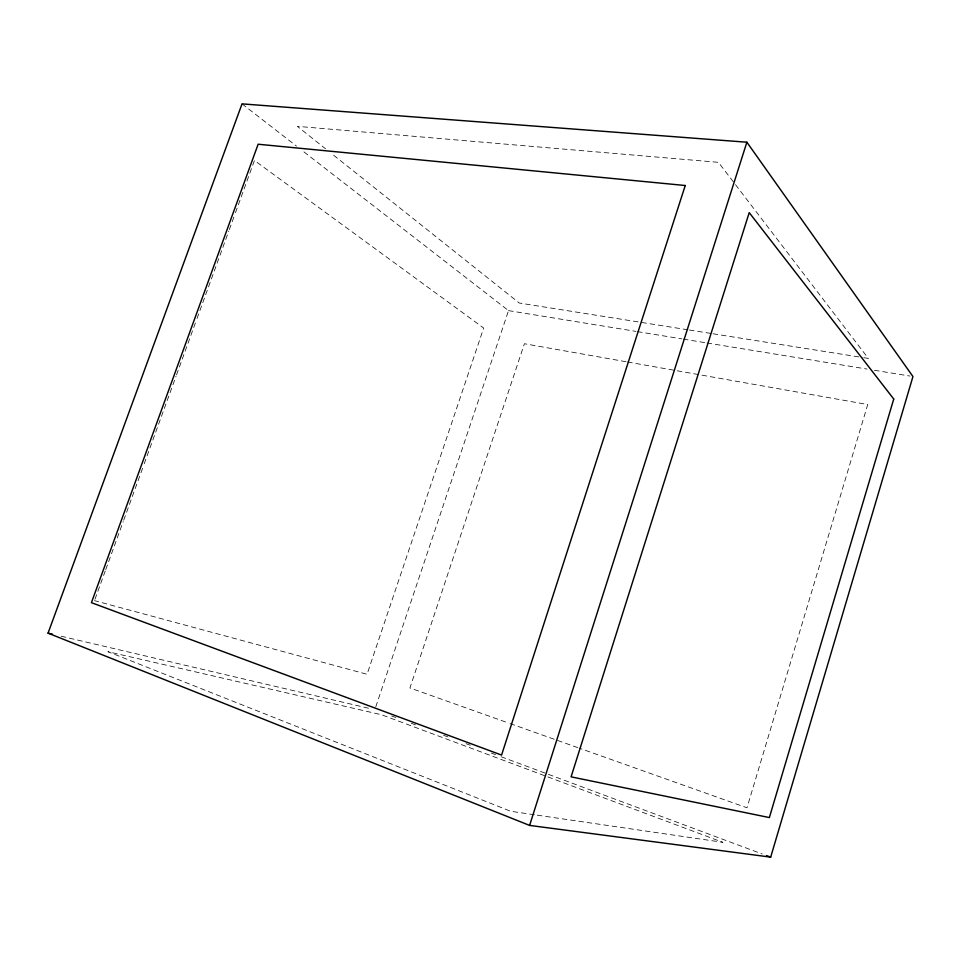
<?xml version="1.0" encoding="UTF-8"?>
<svg xmlns="http://www.w3.org/2000/svg" width="961" height="961" viewBox="0 0 961 961"><rect width="100%" height="100%" fill="white"/><g stroke="black" fill="none" stroke-linecap="round" stroke-linejoin="round"><path stroke-width="0.72" stroke-dasharray="4.8 3.6" d="M375.775 706.852L508.525 310.619L301.261 149.82M94.995 599.208L105.242 570.99M105.758 569.585L123.188 521.619M123.705 520.201L137.543 482.122M138.06 480.704L143.706 465.184M144.21 463.779L158.06 425.687M158.565 424.269L176.007 376.304M176.512 374.898L190.362 336.806M190.867 335.401L196.512 319.881M197.029 318.463L210.867 280.372M211.384 278.966L228.814 231M229.331 229.595L234.964 214.075M235.481 212.657L249.319 174.566M249.836 173.16L254.449 160.463L483.671 328.037L367.066 674.262L94.478 600.625M534.436 814.748L510.699 811.276L107.932 651.702L381.637 714.78L722.888 842.317L535.926 814.976M687.896 329.791L519.276 303.027L331.413 153.46M689.373 330.019L711.56 333.539M713.038 333.779L862.425 357.48M863.915 357.708L868.348 358.417L718.42 162.325L297.369 126.347L325.539 148.787M508.525 310.619L635.93 331.389M637.407 331.629L681.854 338.873M683.331 339.113L705.554 342.741M707.032 342.981L867.026 369.06M874.438 370.261L909.983 376.063M626.079 361.732L524.406 343.726L409.927 687.968L508.657 723.056M627.557 361.997L867.735 404.533L747.009 807.781L579.171 748.126M61.18 636.218L371.907 709.014M510.063 723.561L577.765 747.622M391.668 715.969L395.884 717.531M411.32 723.285L415.536 724.858M443.61 735.309L447.826 736.883M466.073 743.682L470.289 745.243M491.335 753.088L495.552 754.661M501.161 756.751L762.265 853.993M242.04 103.872L296.529 146.144"/><path stroke-width="1.44" d="M770.686 857.128L912.95 376.544L746.877 142.216L242.04 103.872L48.05 633.143L529.607 825.415L770.686 857.128L766.482 855.566M529.607 825.415L746.877 142.216M48.05 633.143L52.423 634.164M893.742 399.031L769.365 817.571L571.086 776.848L749.22 212.621L893.742 399.031M685.253 185.509L501.57 755.082L91.427 602.667L258.137 144.234L685.253 185.509"/></g></svg>
